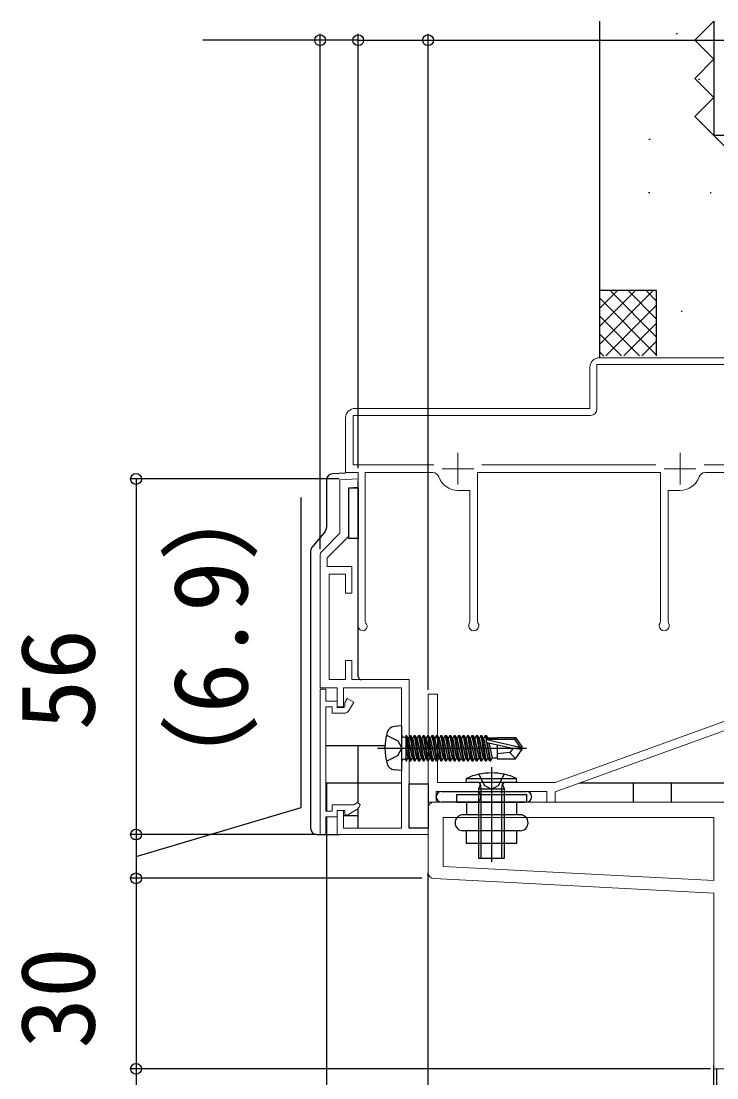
# Model space of a CAD drawing. Units: millimetres, scale not verified. Extents: x -700 to 700, y -1044 to 1038.
# Drawn here: x -116.5 to -6.9, y 531.9 to 698.4 of the extents above; entities that cross this region are included whole.
import ezdxf
from ezdxf.enums import TextEntityAlignment as Align

# ---------------------------------------------------------------- set-up
doc = ezdxf.new("R2010")
doc.units = ezdxf.units.MM
doc.header["$LTSCALE"] = 6
doc.layers.add('0-3_YKK_11', color=7, linetype='Continuous', lineweight=18)
for name, color, linetype in [('0-5_YKK_12', 2, 'Continuous'), ('0-6_YKK_13', 4, 'Continuous'), ('0-8_YKK_D', 6, 'Continuous'), ('0-A_YSS_K', 3, 'Continuous')]:
    doc.layers.add(name, color=color, linetype=linetype)
doc.styles.add('ＭＳ ゴシック', font='')
doc.styles.get('ＭＳ ゴシック').set_extended_font_data('MS Gothic')

msp = doc.modelspace()

# ---------------------------------------------------------------- linework, layer by layer
at = {"layer": '0-3_YKK_11', "color": 4}
for p, q in [((-25.366, 645.355), (2.634, 645.355)), ((-47.666, 630.355), (-47.666, 625.355)), ((-12.666, 630.355), (-12.666, 625.355)), ((-50.166, 627.855), (-45.166, 627.855)), ((-16.461, 628.455), (-43.871, 628.455)), ((-15.166, 627.855), (-10.166, 627.855))]:
    msp.add_line(p, q, dxfattribs=at)
at = {"layer": '0-3_YKK_11', "color": 211}
for p, q in [((-52.366, 564.305), (-52.366, 574.357)), ((-51.366, 575.357), (8.734, 575.357))]:
    msp.add_line(p, q, dxfattribs=at)
at = {"layer": '0-3_YKK_11', "color": 4}
for points in [[(-25.766, 637.255), (-25.766, 644.255), (3.434, 644.255), (3.434, 628.455), (-8.871, 628.455)], [(-63.866, 637.355), (-26.866, 637.355), (-26.866, 643.855)], [(-63.366, 603.055), (-63.366, 627.255), (-65.366, 627.255), (-65.366, 632.355), (-65.366, 635.855)], [(-51.461, 628.455), (-64.166, 628.455), (-64.166, 632.355), (-64.166, 636.255), (-26.766, 636.255)], [(-51.626, 627.255), (-62.266, 627.255), (-62.266, 603.769), (-62.176, 603.555)], [(-15.821, 603.615), (-15.766, 603.788), (-15.766, 627.255), (-44.566, 627.255), (-44.566, 603.788), (-44.512, 603.615)], [(1.134, 616.455), (3.434, 616.455), (3.434, 627.255), (-8.706, 627.255)], [(-45.821, 603.615), (-45.766, 603.788), (-45.766, 624.455), (-47.666, 624.455)], [(-12.666, 624.455), (-14.566, 624.455), (-14.566, 603.788), (-14.512, 603.615)]]:
    msp.add_lwpolyline(points, dxfattribs=at)
at = {"layer": '0-3_YKK_11', "color": 1}
for points in [[(-55.366, 571.255), (-55.366, 594.655), (-64.366, 594.655), (-64.366, 597.655), (-65.366, 597.655), (-65.366, 594.655), (-67.966, 594.655), (-67.966, 611.255), (-65.366, 611.255), (-65.366, 608.255), (-64.366, 608.255), (-64.366, 612.455), (-68.266, 612.455), (-68.266, 613.855), (-64.866, 617.255), (-64.866, 624.875), (-63.366, 624.954), (-63.366, 626.255), (-66.266, 626.103), (-66.266, 617.694), (-69.073, 614.887)], [(-69.366, 614.18), (-69.366, 593.355), (-66.666, 593.355), (-66.666, 590.355), (-65.666, 590.355), (-65.666, 593.355), (-56.566, 593.355), (-56.566, 571.255), (-65.666, 571.255), (-65.666, 574.055), (-66.666, 574.055), (-66.666, 570.255), (-52.366, 570.255), (-52.366, 571.255), (-55.366, 571.255)], [(-69.366, 593.155), (-69.366, 570.255), (-68.466, 570.255), (-68.466, 573.055), (-66.666, 573.055), (-66.666, 574.055), (-65.466, 574.055), (-65.466, 573.452), (-65.166, 573.278), (-63.712, 574.118)], [(-64.773, 589.855), (-64.066, 591.079), (-65.105, 591.679), (-65.455, 591.073), (-65.455, 590.773), (-65.455, 590.473), (-65.581, 590.255), (-66.666, 590.255), (-66.666, 591.255), (-68.466, 591.255), (-68.466, 593.155), (-69.366, 593.155)], [(6.134, 590.868), (-32.366, 576.968), (-32.366, 575.357), (-33.666, 575.357), (-33.666, 577.057), (-51.066, 577.057), (-51.066, 575.357), (-52.366, 575.357), (-52.366, 583.186), (-52.223, 583.377), (-52.223, 584.336), (-52.366, 584.527), (-52.366, 592.357), (-50.866, 592.357), (-50.866, 578.457), (-32.366, 578.457), (6.134, 592.357)], [(-63.04, 574.939), (-63.474, 575.295), (-64.062, 574.955), (-67.466, 574.955), (-67.466, 573.955), (-68.466, 573.955), (-68.466, 590.355), (-67.466, 590.355), (-67.466, 589.355), (-65.639, 589.355)]]:
    msp.add_lwpolyline(points, dxfattribs=at)
at = {"layer": '0-3_YKK_11', "color": 211}
msp.add_lwpolyline([(-7.366, 563.001), (-49.966, 565.233), (-49.966, 572.957), (-7.366, 572.957)], close=True, dxfattribs=at)
msp.add_lwpolyline([(-1.151, 534.53), (-0.159, 540.157), (-4.966, 540.157), (-4.966, 534.8), (-4.424, 533.933), (-4.743, 533.357), (-7.366, 533.357), (-7.366, 560.998), (-51.418, 563.307)], dxfattribs=at)
at = {"layer": '0-3_YKK_11', "color": 4}
for centre, radius, start, end in [((-25.366, 643.855), 1.5, 90.00001, 179.99999), ((-63.866, 635.855), 1.5, 90.00001, 179.99999), ((-26.766, 637.255), 1, 270.00001, 359.99999), ((-51.626, 626.255), 1, 19.45239, 90.00258), ((-47.666, 627.655), 3.2, 199.47839, 270.00158), ((-12.666, 627.655), 3.2, 269.99841, 340.52166), ((-8.706, 626.255), 1, 89.99756, 160.54826), ((-62.666, 603.055), 0.7, 179.99311, 45.54539), ((-45.166, 603.155), 0.8, 144.91225, 35.08906), ((-15.166, 603.155), 0.8, 144.91186, 35.09085)]:
    msp.add_arc(centre, radius, start, end, dxfattribs=at)
at = {"layer": '0-3_YKK_11', "color": 1}
for centre, radius, start, end in [((-68.366, 614.18), 1, 135, 179.99999), ((-65.639, 590.355), 1, 270, 330.00002), ((-64.462, 575.417), 1.5, 300.00001, 341.40962)]:
    msp.add_arc(centre, radius, start, end, dxfattribs=at)
at = {"layer": '0-3_YKK_11', "color": 211}
for centre, start, end in [((-51.366, 574.357), 90, 179.99998), ((-51.366, 564.305), 179.99998, 267.00001)]:
    msp.add_arc(centre, 1, start, end, dxfattribs=at)
at = {"layer": '0-5_YKK_12'}
for p, q in [((-56.566, 578.357), (-68.366, 578.357)), ((-68.366, 578.357), (-68.366, 574.032)), ((6.134, 578.357), (-28.52, 578.357)), ((-20.066, 578.357), (-20.066, 575.357)), ((-14.066, 578.357), (-14.066, 575.357)), ((-68.366, 572.979), (-68.366, 303.605)), ((-52.371, 303.605), (-52.362, 564.22)), ((-52.364, 303.605), (-52.362, 564.22)), ((-7.373, 303.605), (-7.366, 533.857)), ((-6.871, 303.605), (-6.871, 533.357))]:
    msp.add_line(p, q, dxfattribs=at)
at = {"layer": '0-6_YKK_13'}
for p, q in [((-68.366, 626.039), (-68.366, 618.617)), ((-65.366, 627.164), (-67.427, 627.037)), ((-63.366, 595.155), (-63.366, 625.955)), ((-68.598, 617.977), (-70.634, 615.533)), ((-70.866, 614.893), (-70.866, 571.255)), ((-56.567, 587.357), (-57.686, 587.259)), ((-56.567, 587.357), (-56.567, 580.357)), ((-55.867, 585.836), (-55.867, 581.878)), ((-55.867, 585.836), (-55.78, 585.836)), ((-55.78, 585.836), (-55.561, 585.457)), ((-55.08, 581.878), (-55.78, 585.836)), ((-55.254, 585.836), (-55.473, 585.457)), ((-55.254, 585.836), (-55.08, 585.836)), ((-55.08, 585.836), (-54.861, 585.457)), ((-54.38, 581.878), (-55.08, 585.836)), ((-54.554, 585.836), (-54.773, 585.457)), ((-53.68, 581.878), (-54.38, 585.836)), ((-53.854, 585.836), (-54.073, 585.457)), ((-53.854, 585.836), (-53.68, 585.836)), ((-53.854, 585.836), (-53.154, 581.878)), ((-53.68, 585.836), (-53.461, 585.457)), ((-52.98, 581.878), (-53.68, 585.836)), ((-53.154, 585.836), (-53.373, 585.457)), ((-53.154, 585.836), (-52.454, 581.878)), ((-53.154, 585.836), (-52.98, 585.836)), ((-52.98, 585.836), (-52.761, 585.457)), ((-52.28, 581.878), (-52.98, 585.836)), ((-52.454, 585.836), (-52.673, 585.457)), ((-52.454, 585.836), (-51.754, 581.878)), ((-52.454, 585.836), (-52.28, 585.836)), ((-52.28, 585.836), (-52.061, 585.457)), ((-51.58, 581.878), (-52.28, 585.836)), ((-51.754, 585.836), (-51.973, 585.457)), ((-51.754, 585.836), (-51.054, 581.878)), ((-51.754, 585.836), (-51.58, 585.836)), ((-51.58, 585.836), (-51.361, 585.457)), ((-50.88, 581.878), (-51.58, 585.836)), ((-51.054, 585.836), (-51.273, 585.457)), ((-51.054, 585.836), (-50.354, 581.878)), ((-51.054, 585.836), (-50.88, 585.836)), ((-50.88, 585.836), (-50.661, 585.457)), ((-50.18, 581.878), (-50.88, 585.836)), ((-50.354, 585.836), (-50.573, 585.457)), ((-50.354, 585.836), (-49.654, 581.878)), ((-49.48, 581.878), (-50.18, 585.836)), ((-49.654, 585.836), (-49.873, 585.457)), ((-49.654, 585.836), (-49.48, 585.836)), ((-49.654, 585.836), (-48.954, 581.878)), ((-49.48, 585.836), (-49.261, 585.457)), ((-48.78, 581.878), (-49.48, 585.836)), ((-48.954, 585.836), (-49.173, 585.457)), ((-48.954, 585.836), (-48.78, 585.836)), ((-48.954, 585.836), (-48.254, 581.878)), ((-48.78, 585.836), (-48.561, 585.457)), ((-48.08, 581.878), (-48.78, 585.836)), ((-48.254, 585.836), (-48.473, 585.457)), ((-48.254, 585.836), (-48.08, 585.836)), ((-48.254, 585.836), (-47.554, 581.878)), ((-47.38, 581.878), (-48.08, 585.836)), ((-48.08, 585.836), (-47.861, 585.457)), ((-47.554, 585.836), (-47.773, 585.457)), ((-47.554, 585.836), (-47.38, 585.836)), ((-47.554, 585.836), (-46.854, 581.878)), ((-46.68, 581.878), (-47.38, 585.836)), ((-47.38, 585.836), (-47.161, 585.457)), ((-46.854, 585.836), (-47.073, 585.457)), ((-46.854, 585.836), (-46.154, 581.878)), ((-46.854, 585.836), (-46.68, 585.836)), ((-45.98, 581.878), (-46.68, 585.836)), ((-46.68, 585.836), (-46.461, 585.457)), ((-46.154, 585.836), (-46.373, 585.457)), ((-46.154, 585.836), (-45.98, 585.836)), ((-46.154, 585.836), (-45.454, 581.878)), ((-45.98, 585.836), (-45.761, 585.457)), ((-45.28, 581.878), (-45.98, 585.836)), ((-45.454, 585.836), (-45.673, 585.457)), ((-45.454, 585.836), (-45.28, 585.836)), ((-45.454, 585.836), (-44.754, 581.878)), ((-45.28, 585.836), (-45.061, 585.457)), ((-44.58, 581.878), (-45.28, 585.836)), ((-44.754, 585.836), (-44.973, 585.457)), ((-44.754, 585.836), (-44.054, 581.878)), ((-44.754, 585.836), (-44.58, 585.836)), ((-44.58, 585.836), (-44.361, 585.457)), ((-43.88, 581.878), (-44.58, 585.836)), ((-44.054, 585.836), (-44.273, 585.457)), ((-44.054, 585.836), (-43.354, 581.878)), ((-44.054, 585.836), (-43.88, 585.836)), ((-43.88, 585.836), (-43.661, 585.457)), ((-43.18, 581.878), (-43.88, 585.836)), ((-43.354, 585.836), (-43.573, 585.457)), ((-43.354, 585.836), (-43.231, 585.137)), ((-43.354, 585.836), (-43.18, 585.836)), ((-43.077, 585.257), (-43.18, 585.836)), ((-43.18, 585.836), (-42.961, 585.457)), ((-68.366, 584.255), (-59.058, 584.255)), ((-63.366, 575.332), (-63.366, 584.255)), ((-56.067, 585.587), (-55.867, 585.587)), ((-55.867, 585.342), (-55.254, 581.878)), ((-55.473, 585.457), (-55.561, 585.457)), ((-55.561, 585.457), (-54.861, 582.257)), ((-54.773, 582.257), (-55.473, 585.457)), ((-54.773, 585.457), (-54.861, 585.457)), ((-54.861, 585.457), (-54.161, 582.257)), ((-54.073, 582.257), (-54.773, 585.457)), ((-54.073, 585.457), (-54.161, 585.457)), ((-54.161, 585.457), (-53.461, 582.257)), ((-53.373, 582.257), (-54.073, 585.457)), ((-53.461, 585.457), (-52.761, 582.257)), ((-53.373, 585.457), (-53.461, 585.457)), ((-52.673, 582.257), (-53.373, 585.457)), ((-52.761, 585.457), (-52.061, 582.257)), ((-52.673, 585.457), (-52.761, 585.457)), ((-51.973, 582.257), (-52.673, 585.457)), ((-52.061, 585.457), (-51.361, 582.257)), ((-51.973, 585.457), (-52.061, 585.457)), ((-51.273, 582.257), (-51.973, 585.457)), ((-51.361, 585.457), (-50.661, 582.257)), ((-51.273, 585.457), (-51.361, 585.457)), ((-50.573, 582.257), (-51.273, 585.457)), ((-50.573, 585.457), (-50.661, 585.457)), ((-50.661, 585.457), (-49.961, 582.257)), ((-49.873, 582.257), (-50.573, 585.457)), ((-49.961, 585.457), (-49.261, 582.257)), ((-49.873, 585.457), (-49.961, 585.457)), ((-49.173, 582.257), (-49.873, 585.457)), ((-49.173, 585.457), (-49.261, 585.457)), ((-49.261, 585.457), (-48.561, 582.257)), ((-48.473, 582.257), (-49.173, 585.457)), ((-48.473, 585.457), (-48.561, 585.457)), ((-48.561, 585.457), (-47.861, 582.257)), ((-47.861, 585.457), (-47.161, 582.257)), ((-47.773, 585.457), (-47.861, 585.457)), ((-47.073, 582.257), (-47.773, 585.457)), ((-47.073, 585.457), (-47.161, 585.457)), ((-47.161, 585.457), (-46.461, 582.257)), ((-46.373, 582.257), (-47.073, 585.457)), ((-46.373, 585.457), (-46.461, 585.457)), ((-46.461, 585.457), (-45.761, 582.257)), ((-45.673, 582.257), (-46.373, 585.457)), ((-45.673, 585.457), (-45.761, 585.457)), ((-45.761, 585.457), (-45.061, 582.257)), ((-44.973, 582.257), (-45.673, 585.457)), ((-45.061, 585.457), (-44.361, 582.257)), ((-44.973, 585.457), (-45.061, 585.457)), ((-44.273, 582.257), (-44.973, 585.457)), ((-44.361, 585.457), (-43.661, 582.257)), ((-44.273, 585.457), (-44.361, 585.457)), ((-43.573, 582.257), (-44.273, 585.457)), ((-43.573, 585.457), (-43.661, 585.457)), ((-43.661, 585.457), (-42.961, 582.257)), ((-42.873, 582.257), (-43.573, 585.457)), ((-43.177, 585.2), (-37.929, 584.007)), ((-43.174, 584.814), (-42.654, 581.878)), ((-43.074, 584.766), (-39.073, 583.857)), ((-43.019, 585.257), (-38.772, 585.257)), ((-42.48, 581.878), (-42.987, 584.746)), ((-42.961, 585.457), (-42.917, 585.257)), ((-41.467, 585.457), (-42.961, 585.457)), ((-42.796, 584.703), (-42.261, 582.257)), ((-41.467, 585.557), (-38.612, 585.557)), ((-41.467, 585.557), (-41.467, 585.257)), ((-41.467, 584.401), (-41.467, 582.157)), ((-38.612, 585.557), (-38.772, 585.257)), ((-38.772, 585.257), (-37.929, 584.007)), ((-38.612, 585.557), (-37.567, 584.007)), ((-60.32, 583.857), (-36.854, 583.857)), ((-55.473, 582.257), (-55.867, 584.057)), ((-55.867, 583.656), (-55.561, 582.257)), ((-43.967, 584.007), (-43.967, 583.707)), ((-39.467, 583.157), (-41.467, 582.957)), ((-38.966, 583.857), (-39.467, 583.157)), ((-39.467, 583.157), (-38.612, 582.157)), ((-39.073, 583.857), (-37.567, 583.857)), ((-39.073, 583.857), (-37.567, 583.707)), ((-38.612, 582.157), (-37.567, 583.707)), ((-37.929, 584.007), (-37.567, 584.007)), ((-37.567, 583.707), (-37.567, 584.007)), ((-56.067, 582.127), (-55.867, 582.127)), ((-55.78, 581.878), (-55.867, 582.371)), ((-55.867, 581.878), (-55.78, 581.878)), ((-55.78, 581.878), (-55.561, 582.257)), ((-55.473, 582.257), (-55.561, 582.257)), ((-55.254, 581.878), (-55.473, 582.257)), ((-55.254, 581.878), (-55.08, 581.878)), ((-55.08, 581.878), (-54.861, 582.257)), ((-54.773, 582.257), (-54.861, 582.257)), ((-54.554, 581.878), (-54.38, 581.878)), ((-54.38, 581.878), (-54.161, 582.257)), ((-54.073, 582.257), (-54.161, 582.257)), ((-53.854, 581.878), (-54.073, 582.257)), ((-53.68, 581.878), (-53.461, 582.257)), ((-53.373, 582.257), (-53.461, 582.257)), ((-53.154, 581.878), (-53.373, 582.257)), ((-53.154, 581.878), (-52.98, 581.878)), ((-52.98, 581.878), (-52.761, 582.257)), ((-52.673, 582.257), (-52.761, 582.257)), ((-52.454, 581.878), (-52.673, 582.257)), ((-52.454, 581.878), (-52.28, 581.878)), ((-52.28, 581.878), (-52.061, 582.257)), ((-51.973, 582.257), (-52.061, 582.257)), ((-51.754, 581.878), (-51.973, 582.257)), ((-51.754, 581.878), (-51.58, 581.878)), ((-51.58, 581.878), (-51.361, 582.257)), ((-51.273, 582.257), (-51.361, 582.257)), ((-51.054, 581.878), (-51.273, 582.257)), ((-51.054, 581.878), (-50.88, 581.878)), ((-50.88, 581.878), (-50.661, 582.257)), ((-50.573, 582.257), (-50.661, 582.257)), ((-50.354, 581.878), (-50.573, 582.257)), ((-50.354, 581.878), (-50.18, 581.878)), ((-50.18, 581.878), (-49.961, 582.257)), ((-49.873, 582.257), (-49.961, 582.257)), ((-49.654, 581.878), (-49.873, 582.257)), ((-49.654, 581.878), (-49.48, 581.878)), ((-49.48, 581.878), (-49.261, 582.257)), ((-49.173, 582.257), (-49.261, 582.257)), ((-48.954, 581.878), (-49.173, 582.257)), ((-48.954, 581.878), (-48.78, 581.878)), ((-48.78, 581.878), (-48.561, 582.257)), ((-48.473, 582.257), (-48.561, 582.257)), ((-48.254, 581.878), (-48.473, 582.257)), ((-48.254, 581.878), (-48.08, 581.878)), ((-48.08, 581.878), (-47.861, 582.257)), ((-47.773, 582.257), (-47.861, 582.257)), ((-47.554, 581.878), (-47.38, 581.878)), ((-47.38, 581.878), (-47.161, 582.257)), ((-47.073, 582.257), (-47.161, 582.257)), ((-46.854, 581.878), (-47.073, 582.257)), ((-46.854, 581.878), (-46.68, 581.878)), ((-46.68, 581.878), (-46.461, 582.257)), ((-46.373, 582.257), (-46.461, 582.257)), ((-46.154, 581.878), (-46.373, 582.257)), ((-46.154, 581.878), (-45.98, 581.878)), ((-45.98, 581.878), (-45.761, 582.257)), ((-45.673, 582.257), (-45.761, 582.257)), ((-45.454, 581.878), (-45.673, 582.257)), ((-45.454, 581.878), (-45.28, 581.878)), ((-45.28, 581.878), (-45.061, 582.257)), ((-44.973, 582.257), (-45.061, 582.257)), ((-44.754, 581.878), (-44.973, 582.257)), ((-44.754, 581.878), (-44.58, 581.878)), ((-44.58, 581.878), (-44.361, 582.257)), ((-44.273, 582.257), (-44.361, 582.257)), ((-44.054, 581.878), (-44.273, 582.257)), ((-44.054, 581.878), (-43.88, 581.878)), ((-43.88, 581.878), (-43.661, 582.257)), ((-43.573, 582.257), (-43.661, 582.257)), ((-43.354, 581.878), (-43.573, 582.257)), ((-43.354, 581.878), (-43.18, 581.878)), ((-43.18, 581.878), (-42.961, 582.257)), ((-42.873, 582.257), (-42.961, 582.257)), ((-42.654, 581.878), (-42.873, 582.257)), ((-42.654, 581.878), (-42.48, 581.878)), ((-42.48, 581.878), (-42.261, 582.257)), ((-42.366, 580.882), (-42.366, 565.943)), ((-41.467, 582.257), (-42.261, 582.257)), ((-41.467, 582.157), (-38.612, 582.157)), ((-56.567, 580.357), (-57.686, 580.454)), ((-38.366, 578.457), (-38.422, 579.099)), ((-51.066, 576.157), (-51.066, 576.257)), ((-51.066, 576.157), (-51.066, 576.257)), ((-50.266, 577.057), (-36.866, 577.057)), ((-50.266, 577.057), (-44.866, 577.057)), ((-47.866, 576.557), (-47.866, 575.357)), ((-44.366, 577.457), (-40.366, 577.457)), ((-44.066, 576.257), (-44.066, 576.157)), ((-36.066, 576.257), (-36.066, 576.157)), ((-63.366, 571.255), (-63.366, 574.393)), ((-36.866, 575.357), (-50.266, 575.357)), ((-44.866, 575.357), (-50.266, 575.357)), ((-47.816, 575.357), (-37.166, 575.357)), ((-46.316, 575.357), (-46.316, 573.357)), ((-38.416, 575.357), (-38.416, 573.357)), ((-65.666, 573.231), (-63.836, 573.231)), ((-37.866, 573.357), (-46.866, 573.357)), ((-37.866, 570.857), (-46.866, 570.857)), ((-46.316, 568.857), (-46.316, 570.857)), ((-38.416, 570.857), (-38.416, 568.857)), ((-69.866, 570.255), (-69.366, 570.255)), ((-69.366, 570.255), (-66.366, 570.255)), ((-38.416, 568.857), (-46.316, 568.857))]:
    msp.add_line(p, q, dxfattribs=at)
for points in [[(-63.366, 616.875), (-64.866, 616.875), (-64.866, 624.875), (-63.366, 624.875)], [(-52.366, 571.255), (-55.366, 571.255), (-55.366, 578.255), (-52.366, 578.255)]]:
    msp.add_lwpolyline(points, close=True, dxfattribs=at)
for points in [[(-58.93, 585.907), (-57.115, 585.002), (-56.506, 583.857)], [(-55.254, 585.836), (-54.554, 581.878), (-54.773, 582.257)], [(-54.554, 585.836), (-53.854, 581.878), (-53.68, 581.878)], [(-54.554, 585.836), (-54.38, 585.836), (-54.161, 585.457)], [(-50.354, 585.836), (-50.18, 585.836), (-49.961, 585.457)], [(-47.554, 581.878), (-47.773, 582.257), (-48.473, 585.457)], [(-58.93, 581.807), (-57.115, 582.712), (-56.506, 583.857)], [(-44.366, 579.744), (-43.511, 578.014), (-42.366, 577.405), (-41.221, 578.014), (-40.366, 579.744)], [(-38.366, 578.457), (-46.366, 578.457), (-46.31, 579.099), (-38.422, 579.099)], [(-40.436, 578.457), (-40.625, 578.19), (-40.366, 577.457), (-40.366, 566.457), (-44.366, 566.457), (-44.366, 577.457), (-44.107, 578.19), (-44.296, 578.457)], [(-43.987, 566.457), (-43.987, 577.457), (-44.098, 578.283)], [(-40.745, 566.457), (-40.745, 577.457), (-40.634, 578.283)], [(-47.866, 576.557), (-36.866, 576.557), (-36.866, 575.357), (-47.866, 575.357)]]:
    msp.add_lwpolyline(points, dxfattribs=at)
for centre, radius, start, end in [((-67.366, 626.039), 1, 93.5, 180), ((-69.366, 618.617), 1, 320.19443, 0), ((-69.866, 614.893), 1, 140.19443, 180), ((-62.866, 595.155), 0.5, 180, 270), ((-50.167, 583.857), 9, 164.11915, 195.88085), ((-57.573, 585.964), 1.3, 95, 164.11915), ((-56.067, 586.087), 0.5, 180, 270), ((-43.019, 585.008), 0.248, 90, 257.19096), ((-57.573, 581.75), 1.3, 195.88085, 265), ((-56.067, 581.627), 0.5, 90, 180), ((-42.366, 570.457), 9.5, 65.47225, 114.52775), ((-50.266, 576.257), 0.8, 90, 180), ((-50.266, 576.257), 0.8, 90, 180), ((-50.266, 576.157), 0.8, 180, 270), ((-50.266, 576.157), 0.8, 180, 270), ((-44.866, 576.257), 0.8, 0, 90), ((-44.866, 576.157), 0.8, 270, 0), ((-36.866, 576.257), 0.8, 0, 90), ((-36.866, 576.157), 0.8, 270, 0), ((-46.866, 572.107), 1.25, 90, 270), ((-37.866, 572.107), 1.25, 270, 90), ((-69.866, 571.255), 1, 180, 270)]:
    msp.add_arc(centre, radius, start, end, dxfattribs=at)
msp.add_ellipse((-63.866, 573.297), major_axis=(-0.5, 0), ratio=0.131985, start_param=1.6318829, end_param=3.1415927, dxfattribs=at)
at = {"layer": '0-8_YKK_D'}
for p, q in [((-69.366, 615.18), (-69.366, 696.355)), ((-63.366, 627.955), (-63.366, 696.355)), ((-63.366, 627.955), (-63.366, 696.355)), ((-52.366, 593.057), (-52.366, 696.355)), ((-52.366, 593.057), (-52.366, 696.355)), ((-63.366, 695.355), (-52.366, 695.355)), ((-52.366, 695.355), (77.634, 695.355)), ((-66.366, 626.255), (-99.366, 626.255)), ((-98.366, 626.255), (-98.366, 570.255)), ((-70.066, 570.255), (-99.366, 570.255)), ((-71.066, 570.255), (-99.366, 570.255)), ((-98.366, 570.255), (-98.366, 563.357)), ((-54.366, 563.357), (-99.366, 563.357)), ((-53.366, 563.357), (-99.366, 563.357)), ((-98.366, 563.357), (-98.366, 533.357)), ((-7.866, 533.357), (-99.366, 533.357)), ((-7.866, 533.357), (-99.366, 533.357))]:
    msp.add_line(p, q, dxfattribs=at)
for points in [[(-63.366, 695.355), (-69.366, 695.355), (-87.857, 695.355)], [(-98.366, 566.806), (-72.366, 574.514), (-72.366, 623.332)], [(-98.366, 533.357), (-98.366, 509.357), (-98.366, 478.593)]]:
    msp.add_lwpolyline(points, dxfattribs=at)
for centre in [(-69.366, 695.355), (-63.366, 695.355), (-63.366, 695.355), (-52.366, 695.355), (-52.366, 695.355), (-98.366, 626.255), (-98.366, 570.255), (-98.366, 570.255), (-98.366, 563.357), (-98.366, 563.357), (-98.366, 533.357), (-98.366, 533.357)]:
    msp.add_circle(centre, 0.85, dxfattribs=at)
at = {"layer": '0-A_YSS_K'}
for p, q in [((-25.366, 698.356), (-25.366, 645.414)), ((-10.366, 695.347), (-7.366, 698.347)), ((-7.366, 698.356), (-7.366, 680.347)), ((-13.286, 696.388), (-13.086, 696.388)), ((-7.366, 692.347), (-10.366, 695.347)), ((-10.366, 689.347), (-7.366, 692.347)), ((-7.366, 686.347), (-10.366, 689.347)), ((-9.746, 689.202), (-9.546, 689.202)), ((-10.366, 683.347), (-7.366, 686.347)), ((-7.366, 680.347), (-10.366, 683.347)), ((-17.58, 679.773), (-17.38, 679.773)), ((4.634, 680.347), (-7.366, 680.347)), ((-17.616, 671.365), (-17.416, 671.365)), ((-7.946, 671.365), (-7.746, 671.365)), ((-25.366, 647.429), (-16.881, 655.914)), ((-25.366, 650.257), (-19.709, 655.914)), ((-25.366, 653.086), (-22.538, 655.914)), ((-23.68, 655.914), (-16.366, 648.6)), ((-20.851, 655.914), (-16.366, 651.429)), ((-18.023, 655.914), (-16.366, 654.257)), ((-25.366, 654.772), (-16.366, 645.772)), ((-24.344, 645.623), (-16.366, 653.6)), ((-12.514, 652.674), (-12.314, 652.674)), ((-25.366, 651.944), (-19.045, 645.623)), ((-21.515, 645.623), (-16.366, 650.772)), ((-25.366, 649.115), (-21.874, 645.623)), ((-18.687, 645.623), (-16.366, 647.944)), ((-25.366, 646.287), (-24.682, 645.603))]:
    msp.add_line(p, q, dxfattribs=at)
for points in [[(1.134, 677.847), (-1.366, 680.347), (-4.366, 677.347), (-7.366, 680.347)], [(-16.366, 645.623), (-16.366, 655.914), (-25.366, 655.914)]]:
    msp.add_lwpolyline(points, dxfattribs=at)

# ---------------------------------------------------------------- texts
at = {"layer": '0-8_YKK_D', "style": 'ＭＳ ゴシック'}
for s, p in [('（6.9）', (-77.275, 573.332)), ('56', (-101.366, 586.664)), ('30', (-101.366, 536.538))]:
    msp.add_text(s, height=11.73, rotation=90, dxfattribs=at).set_placement(p, align=Align.BOTTOM_LEFT)

doc.saveas('drawing.dxf')
